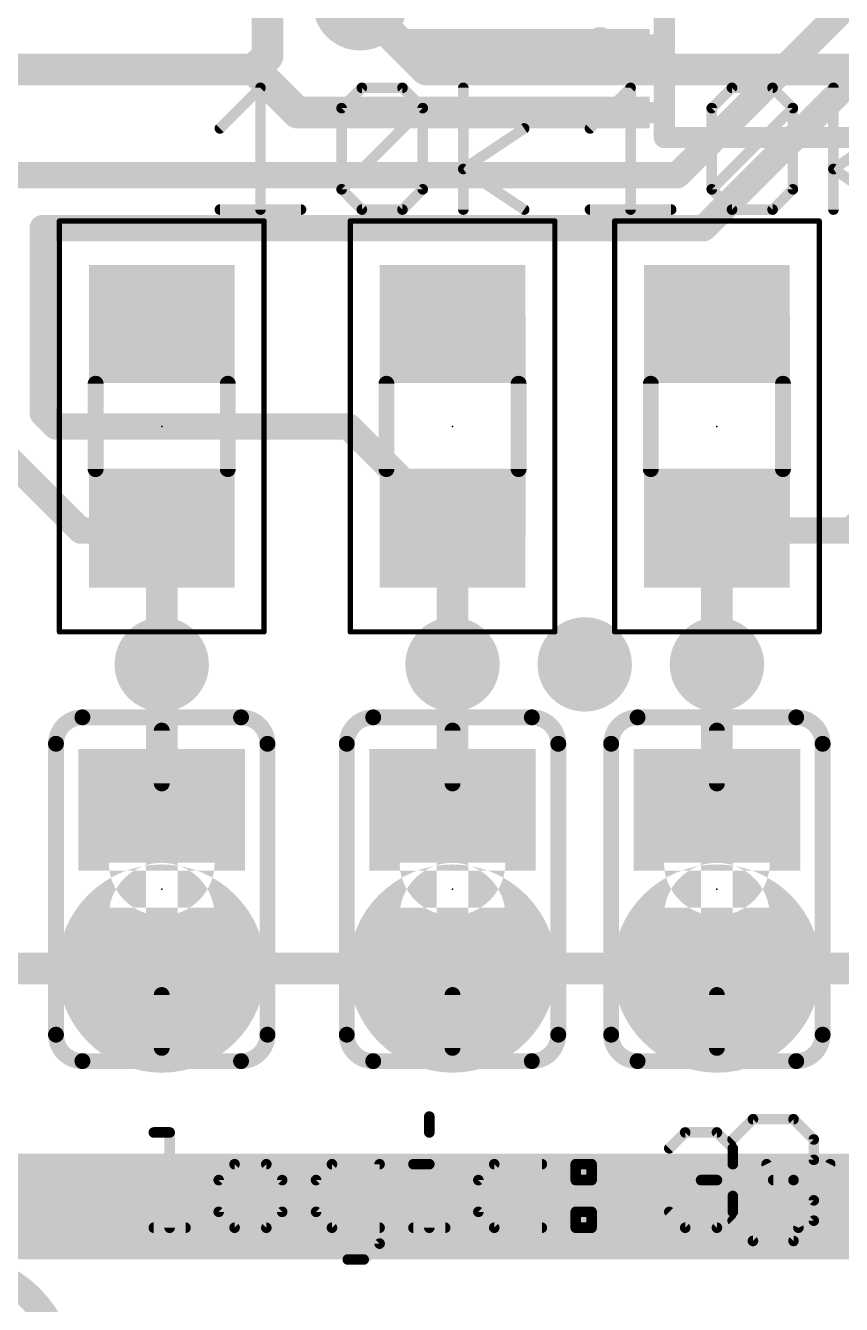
# Model space of a CAD drawing. Extents: x -1.6 to 71.4, y -0.2 to 53.9.
# Drawn here: x 26.38 to 34.22, y 6.93 to 19.22 of the extents above; entities that cross this region are included whole.
import ezdxf

# ---------------------------------------------------------------- set-up
doc = ezdxf.new("R2010")
doc.units = 0
for name, color, linetype in [('1', 12, 'CONTINUOUS'), ('16', 132, 'CONTINUOUS'), ('18', 110, 'CONTINUOUS'), ('21', 40, 'CONTINUOUS'), ('23', 53, 'CONTINUOUS'), ('27', 253, 'CONTINUOUS'), ('39', 12, 'CONTINUOUS'), ('51', 253, 'CONTINUOUS')]:
    doc.layers.add(name, color=color, linetype=linetype)

# ---------------------------------------------------------------- blocks, each defined once
blk = doc.blocks.new('RECT')
blk.add_solid([(-0.5, -0.5), (0.5, -0.5), (-0.5, 0.5), (0.5, 0.5)])
blk = doc.blocks.new('PIE')
at = {"const_width": 0.5}
blk.add_lwpolyline([(0, -0.25, 1), (0, 0.25, 1), (0, -0.25)], format="xyb", dxfattribs=at)
blk = doc.blocks.new('ROUNDV')
at = {"const_width": 0.5}
blk.add_lwpolyline([(0, -0.25, 1), (0, 0.25, 1), (0, -0.25)], format="xyb", dxfattribs=at)

msp = doc.modelspace()

# ---------------------------------------------------------------- linework, layer by layer
at = {"layer": '1'}
for points, const_width in [([(32.639, 17.78), (35.814, 20.955)], 0.254), ([(28.702, 20.701), (28.702, 18.923)], 0.3048), ([(32.893, 17.272), (35.941, 20.32)], 0.254), ([(29.591, 19.431), (29.991, 19.031)], 0.3048), ([(29.991, 19.031), (31.8802, 19.031)], 0.3048), ([(31.8992, 19.05), (31.8802, 19.031)], 0.3048), ([(28.702, 18.923), (28.575, 18.796)], 0.3048), ([(28.575, 18.796), (25.019, 18.796)], 0.3048), ([(28.575, 18.796), (28.99, 18.381)], 0.3048), ([(28.99, 18.381), (31.8802, 18.381)], 0.3048), ([(26.035, 17.78), (32.639, 17.78)], 0.254), ([(26.543, 15.494), (26.543, 17.272)], 0.254), ([(26.543, 17.272), (32.893, 17.272)], 0.254), ([(26.67, 15.367), (26.543, 15.494)], 0.254), ([(29.48, 15.367), (26.67, 15.367)], 0.254), ([(30.48, 14.367), (29.48, 15.367)], 0.254), ([(26.908, 14.367), (26.035, 15.24)], 0.254), ([(27.686, 14.367), (26.908, 14.367)], 0.254), ([(27.686, 14.367), (27.686, 13.081)], 0.3048), ([(30.48, 14.367), (30.48, 13.081)], 0.3048), ([(33.02, 14.367), (33.02, 13.081)], 0.3048), ([(33.02, 14.367), (34.306, 14.367)], 0.254), ([(34.306, 14.367), (34.417, 14.478)], 0.254), ([(27.686, 13.081), (27.686, 11.684)], 0.3048), ([(30.48, 13.081), (30.48, 11.684)], 0.3048), ([(33.02, 13.081), (33.02, 11.684)], 0.3048), ([(24.892, 10.16), (38.1, 10.16)], 0.3048), ([(30.48, 10.16), (27.686, 10.16)], 0.3048), ([(33.02, 10.16), (30.48, 10.16)], 0.3048), ([(35.56, 10.16), (33.02, 10.16)], 0.3048)]:
    msp.add_lwpolyline(points, dxfattribs=dict(at, const_width=const_width))
for points, const_width in [([(29.991, 19.1072, 1), (29.991, 18.9548)], 0.1524), ([(31.9531, 18.9961, 1), (31.8453, 19.1039)], 0.1524), ([(31.8802, 18.9548, 1), (31.8802, 19.1072)], 0.1524), ([(28.7559, 18.8691, 1), (28.6481, 18.9769)], 0.1524), ([(29.9371, 18.9771, 1), (30.0449, 19.0849)], 0.1524), ([(31.8263, 19.0849, 1), (31.9341, 18.9771)], 0.1524), ([(28.6289, 18.8499, 1), (28.5211, 18.7421)], 0.1524), ([(28.5211, 18.8499, 1), (28.6289, 18.7421)], 0.1524), ([(28.575, 18.7198, 1), (28.575, 18.8722)], 0.1524), ([(28.6258, 18.923, 1), (28.7782, 18.923)], 0.1524), ([(28.99, 18.4572, 1), (28.99, 18.3048)], 0.1524), ([(28.9361, 18.3271, 1), (29.0439, 18.4349)], 0.1524), ([(31.8802, 18.3048, 1), (31.8802, 18.4572)], 0.1524), ([(32.5941, 17.8249, 1), (32.6839, 17.7351)], 0.127), ([(32.639, 17.7165, 1), (32.639, 17.8435)], 0.127), ([(26.6065, 17.272, 1), (26.4795, 17.272)], 0.127), ([(26.543, 17.3355, 1), (26.543, 17.2085)], 0.127), ([(32.8481, 17.3169, 1), (32.9379, 17.2271)], 0.127), ([(32.893, 17.2085, 1), (32.893, 17.3355)], 0.127), ([(26.5879, 15.5389, 1), (26.4981, 15.4491)], 0.127), ([(26.4795, 15.494, 1), (26.6065, 15.494)], 0.127), ([(26.67, 15.4305, 1), (26.67, 15.3035)], 0.127), ([(29.5249, 15.4119, 1), (29.4351, 15.3221)], 0.127), ([(29.48, 15.3035, 1), (29.48, 15.4305)], 0.127), ([(26.6251, 15.3221, 1), (26.7149, 15.4119)], 0.127), ([(26.908, 14.4305, 1), (26.908, 14.3035)], 0.127), ([(27.7622, 14.367, 1), (27.6098, 14.367)], 0.1524), ([(27.686, 14.3035, 1), (27.686, 14.4305)], 0.127), ([(30.5562, 14.367, 1), (30.4038, 14.367)], 0.1524), ([(33.0962, 14.367, 1), (32.9438, 14.367)], 0.1524), ([(33.02, 14.4305, 1), (33.02, 14.3035)], 0.127), ([(26.8631, 14.3221, 1), (26.9529, 14.4119)], 0.127), ([(30.4351, 14.3221, 1), (30.5249, 14.4119)], 0.127), ([(34.2611, 14.4119, 1), (34.3509, 14.3221)], 0.127), ([(27.7622, 13.081, 1), (27.6098, 13.081)], 0.1524), ([(27.6098, 13.081, 1), (27.7622, 13.081)], 0.1524), ([(30.5562, 13.081, 1), (30.4038, 13.081)], 0.1524), ([(30.4038, 13.081, 1), (30.5562, 13.081)], 0.1524), ([(33.0962, 13.081, 1), (32.9438, 13.081)], 0.1524), ([(32.9438, 13.081, 1), (33.0962, 13.081)], 0.1524), ([(27.6098, 11.684, 1), (27.7622, 11.684)], 0.1524), ([(30.4038, 11.684, 1), (30.5562, 11.684)], 0.1524), ([(32.9438, 11.684, 1), (33.0962, 11.684)], 0.1524), ([(27.686, 10.2362, 1), (27.686, 10.0838)], 0.1524), ([(30.48, 10.2362, 1), (30.48, 10.0838)], 0.1524), ([(30.48, 10.0838, 1), (30.48, 10.2362)], 0.1524), ([(33.02, 10.2362, 1), (33.02, 10.0838)], 0.1524), ([(33.02, 10.0838, 1), (33.02, 10.2362)], 0.1524)]:
    msp.add_lwpolyline(points, format="xyb", dxfattribs=dict(at, const_width=const_width))
at = {"layer": '16'}
for points, const_width in [([(30.226, 18.796), (29.591, 19.431)], 0.3048), ([(36.576, 18.796), (30.226, 18.796)], 0.3048), ([(27.686, 10.16), (27.686, 13.081)], 0.3048), ([(30.48, 10.16), (30.48, 13.081)], 0.3048), ([(33.02, 10.16), (33.02, 13.081)], 0.3048), ([(23.114, 7.874), (45.085, 7.874)], 1.016)]:
    msp.add_lwpolyline(points, dxfattribs=dict(at, const_width=const_width))
at = {"layer": '16', "const_width": 0.1524}
for points in [[(30.226, 18.8722, 1), (30.226, 18.7198)], [(30.1721, 18.7421, 1), (30.2799, 18.8499)], [(27.7622, 13.081, 1), (27.6098, 13.081)], [(30.5562, 13.081, 1), (30.4038, 13.081)], [(33.0962, 13.081, 1), (32.9438, 13.081)], [(27.6098, 10.16, 1), (27.7622, 10.16)], [(30.4038, 10.16, 1), (30.5562, 10.16)], [(32.9438, 10.16, 1), (33.0962, 10.16)]]:
    msp.add_lwpolyline(points, format="xyb", dxfattribs=at)
at = {"layer": '21'}
for points, const_width in [([(37.0808, 18.1414), (32.5152, 18.1414)], 0.2032), ([(26.924, 12.573), (28.448, 12.573)], 0.1524), ([(29.718, 12.573), (31.242, 12.573)], 0.1524), ([(33.782, 12.573), (32.258, 12.573)], 0.1524), ([(26.67, 9.525), (26.67, 12.319)], 0.1524), ([(28.702, 12.319), (28.702, 9.525)], 0.1524), ([(29.464, 9.525), (29.464, 12.319)], 0.1524), ([(31.496, 12.319), (31.496, 9.525)], 0.1524), ([(32.004, 9.525), (32.004, 12.319)], 0.1524), ([(34.036, 12.319), (34.036, 9.525)], 0.1524), ([(26.924, 9.271), (28.448, 9.271)], 0.1524), ([(29.718, 9.271), (31.242, 9.271)], 0.1524), ([(33.782, 9.271), (32.258, 9.271)], 0.1524), ([(30.257, 8.7385), (30.257, 8.586)], 0.1016), ([(27.6098, 8.586), (27.7623, 8.586)], 0.1016), ([(27.7623, 8.586), (27.7623, 7.6708)], 0.1016), ([(32.5628, 8.4335), (32.7153, 8.586)], 0.1016), ([(32.7153, 8.586), (33.0204, 8.586)], 0.1016), ([(33.0204, 8.586), (33.1729, 8.4335)], 0.1016), ([(33.1729, 8.4335), (33.1729, 8.2809)], 0.1016), ([(28.386, 8.2809), (28.2335, 8.1284)], 0.1016), ([(28.6911, 8.2809), (28.386, 8.2809)], 0.1016), ([(28.8436, 8.1284), (28.6911, 8.2809)], 0.1016), ([(29.3215, 8.2809), (29.169, 8.1284)], 0.1016), ([(29.7791, 8.2809), (29.3215, 8.2809)], 0.1016), ([(29.7791, 7.5183), (29.7791, 8.2809)], 0.1016), ([(30.1045, 8.2809), (30.257, 8.2809)], 0.1016), ([(30.257, 8.2809), (30.257, 7.6708)], 0.1016), ([(30.8807, 8.2809), (30.7282, 8.1284)], 0.1016), ([(31.3383, 8.2809), (30.8807, 8.2809)], 0.1016), ([(31.6637, 8.2809), (31.8162, 8.2809)], 0.1016), ([(31.6637, 8.1284), (31.6637, 8.2809)], 0.1016), ([(31.8162, 8.2809), (31.8162, 8.1284)], 0.1016), ([(33.1729, 8.2809), (33.0204, 8.1284)], 0.1016), ([(33.4983, 8.2809), (33.8034, 7.6708)], 0.1016), ([(33.8034, 7.6708), (34.1084, 8.2809)], 0.1016), ([(28.2335, 8.1284), (28.2335, 7.8233)], 0.1016), ([(28.8436, 7.8233), (28.8436, 8.1284)], 0.1016), ([(29.169, 8.1284), (29.169, 7.8233)], 0.1016), ([(30.7282, 8.1284), (30.7282, 7.8233)], 0.1016), ([(31.8162, 8.1284), (31.6637, 8.1284)], 0.1016), ([(33.0204, 8.1284), (32.8679, 8.1284)], 0.1016), ([(33.0204, 8.1284), (33.1729, 7.9759)], 0.1016), ([(33.1729, 7.9759), (33.1729, 7.8233)], 0.1016), ([(28.2335, 7.8233), (28.386, 7.6708)], 0.1016), ([(28.6911, 7.6708), (28.8436, 7.8233)], 0.1016), ([(29.169, 7.8233), (29.3215, 7.6708)], 0.1016), ([(30.7282, 7.8233), (30.8807, 7.6708)], 0.1016), ([(31.6637, 7.8233), (31.8162, 7.8233)], 0.1016), ([(31.6637, 7.6708), (31.6637, 7.8233)], 0.1016), ([(31.8162, 7.8233), (31.8162, 7.6708)], 0.1016), ([(32.7153, 7.6708), (32.5628, 7.8233)], 0.1016), ([(33.1729, 7.8233), (33.0204, 7.6708)], 0.1016), ([(27.6098, 7.6708), (27.9149, 7.6708)], 0.1016), ([(28.386, 7.6708), (28.6911, 7.6708)], 0.1016), ([(29.3215, 7.6708), (29.7791, 7.6708)], 0.1016), ([(30.1045, 7.6708), (30.4096, 7.6708)], 0.1016), ([(30.8807, 7.6708), (31.3383, 7.6708)], 0.1016), ([(31.8162, 7.6708), (31.6637, 7.6708)], 0.1016), ([(33.0204, 7.6708), (32.7153, 7.6708)], 0.1016), ([(29.6266, 7.3657), (29.7791, 7.5183)], 0.1016), ([(29.4741, 7.3657), (29.6266, 7.3657)], 0.1016)]:
    msp.add_lwpolyline(points, dxfattribs=dict(at, const_width=const_width))
for points, const_width in [([(32.5152, 18.1922, 1), (32.5152, 18.0906)], 0.1016), ([(26.924, 12.573, 0.4142), (26.67, 12.319)], 0.1524), ([(26.924, 12.6111, 1), (26.924, 12.5349)], 0.0762), ([(26.924, 12.5349, 1), (26.924, 12.6111)], 0.0762), ([(28.702, 12.319, 0.4142), (28.448, 12.573)], 0.1524), ([(28.448, 12.6111, 1), (28.448, 12.5349)], 0.0762), ([(28.448, 12.5349, 1), (28.448, 12.6111)], 0.0762), ([(29.718, 12.573, 0.4142), (29.464, 12.319)], 0.1524), ([(29.718, 12.6111, 1), (29.718, 12.5349)], 0.0762), ([(29.718, 12.5349, 1), (29.718, 12.6111)], 0.0762), ([(31.496, 12.319, 0.4142), (31.242, 12.573)], 0.1524), ([(31.242, 12.6111, 1), (31.242, 12.5349)], 0.0762), ([(31.242, 12.5349, 1), (31.242, 12.6111)], 0.0762), ([(32.258, 12.573, 0.4142), (32.004, 12.319)], 0.1524), ([(32.258, 12.6111, 1), (32.258, 12.5349)], 0.0762), ([(32.258, 12.5349, 1), (32.258, 12.6111)], 0.0762), ([(34.036, 12.319, 0.4142), (33.782, 12.573)], 0.1524), ([(33.782, 12.6111, 1), (33.782, 12.5349)], 0.0762), ([(33.782, 12.5349, 1), (33.782, 12.6111)], 0.0762), ([(26.7081, 12.319, 1), (26.6319, 12.319)], 0.0762), ([(26.6319, 12.319, 1), (26.7081, 12.319)], 0.0762), ([(28.7401, 12.319, 1), (28.6639, 12.319)], 0.0762), ([(28.6639, 12.319, 1), (28.7401, 12.319)], 0.0762), ([(29.5021, 12.319, 1), (29.4259, 12.319)], 0.0762), ([(29.4259, 12.319, 1), (29.5021, 12.319)], 0.0762), ([(31.5341, 12.319, 1), (31.4579, 12.319)], 0.0762), ([(31.4579, 12.319, 1), (31.5341, 12.319)], 0.0762), ([(32.0421, 12.319, 1), (31.9659, 12.319)], 0.0762), ([(31.9659, 12.319, 1), (32.0421, 12.319)], 0.0762), ([(34.0741, 12.319, 1), (33.9979, 12.319)], 0.0762), ([(33.9979, 12.319, 1), (34.0741, 12.319)], 0.0762), ([(26.67, 9.525, 0.4142), (26.924, 9.271)], 0.1524), ([(26.7081, 9.525, 1), (26.6319, 9.525)], 0.0762), ([(28.448, 9.271, 0.4142), (28.702, 9.525)], 0.1524), ([(28.7401, 9.525, 1), (28.6639, 9.525)], 0.0762), ([(29.464, 9.525, 0.4142), (29.718, 9.271)], 0.1524), ([(29.5021, 9.525, 1), (29.4259, 9.525)], 0.0762), ([(31.242, 9.271, 0.4142), (31.496, 9.525)], 0.1524), ([(31.5341, 9.525, 1), (31.4579, 9.525)], 0.0762), ([(32.004, 9.525, 0.4142), (32.258, 9.271)], 0.1524), ([(32.0421, 9.525, 1), (31.9659, 9.525)], 0.0762), ([(33.782, 9.271, 0.4142), (34.036, 9.525)], 0.1524), ([(34.0741, 9.525, 1), (33.9979, 9.525)], 0.0762), ([(26.6319, 9.525, 1), (26.7081, 9.525)], 0.0762), ([(28.6639, 9.525, 1), (28.7401, 9.525)], 0.0762), ([(29.4259, 9.525, 1), (29.5021, 9.525)], 0.0762), ([(31.4579, 9.525, 1), (31.5341, 9.525)], 0.0762), ([(31.9659, 9.525, 1), (32.0421, 9.525)], 0.0762), ([(33.9979, 9.525, 1), (34.0741, 9.525)], 0.0762), ([(26.924, 9.3091, 1), (26.924, 9.2329)], 0.0762), ([(26.924, 9.2329, 1), (26.924, 9.3091)], 0.0762), ([(28.448, 9.3091, 1), (28.448, 9.2329)], 0.0762), ([(28.448, 9.2329, 1), (28.448, 9.3091)], 0.0762), ([(29.718, 9.3091, 1), (29.718, 9.2329)], 0.0762), ([(29.718, 9.2329, 1), (29.718, 9.3091)], 0.0762), ([(31.242, 9.3091, 1), (31.242, 9.2329)], 0.0762), ([(31.242, 9.2329, 1), (31.242, 9.3091)], 0.0762), ([(32.258, 9.3091, 1), (32.258, 9.2329)], 0.0762), ([(32.258, 9.2329, 1), (32.258, 9.3091)], 0.0762), ([(33.782, 9.3091, 1), (33.782, 9.2329)], 0.0762), ([(33.782, 9.2329, 1), (33.782, 9.3091)], 0.0762), ([(30.2824, 8.7385, 1), (30.2316, 8.7385)], 0.0508), ([(27.6098, 8.6114, 1), (27.6098, 8.5606)], 0.0508), ([(27.7877, 8.586, 1), (27.7369, 8.586)], 0.0508), ([(27.7623, 8.5606, 1), (27.7623, 8.6114)], 0.0508), ([(30.2316, 8.586, 1), (30.2824, 8.586)], 0.0508), ([(32.7153, 8.6114, 1), (32.7153, 8.5606)], 0.0508), ([(32.7333, 8.568, 1), (32.6974, 8.6039)], 0.0508), ([(33.0384, 8.6039, 1), (33.0024, 8.568)], 0.0508), ([(33.0204, 8.5606, 1), (33.0204, 8.6114)], 0.0508), ([(32.5448, 8.4514, 1), (32.5808, 8.4155)], 0.0508), ([(33.1983, 8.4335, 1), (33.1475, 8.4335)], 0.0508), ([(33.155, 8.4155, 1), (33.1909, 8.4514)], 0.0508), ([(28.386, 8.3063, 1), (28.386, 8.2555)], 0.0508), ([(28.404, 8.263, 1), (28.368, 8.2989)], 0.0508), ([(28.709, 8.2989, 1), (28.6731, 8.263)], 0.0508), ([(28.6911, 8.2555, 1), (28.6911, 8.3063)], 0.0508), ([(29.3215, 8.3063, 1), (29.3215, 8.2555)], 0.0508), ([(29.3395, 8.263, 1), (29.3036, 8.2989)], 0.0508), ([(29.8045, 8.2809, 1), (29.7537, 8.2809)], 0.0508), ([(29.7791, 8.2555, 1), (29.7791, 8.3063)], 0.0508), ([(30.1045, 8.3063, 1), (30.1045, 8.2555)], 0.0508), ([(30.2824, 8.2809, 1), (30.2316, 8.2809)], 0.0508), ([(30.257, 8.2555, 1), (30.257, 8.3063)], 0.0508), ([(30.8807, 8.3063, 1), (30.8807, 8.2555)], 0.0508), ([(30.8987, 8.263, 1), (30.8628, 8.2989)], 0.0508), ([(31.3383, 8.2555, 1), (31.3383, 8.3063)], 0.0508), ([(31.6637, 8.3063, 1), (31.6637, 8.2555)], 0.0508), ([(31.6891, 8.2809, 1), (31.6383, 8.2809)], 0.0508), ([(31.8416, 8.2809, 1), (31.7908, 8.2809)], 0.0508), ([(31.8162, 8.2555, 1), (31.8162, 8.3063)], 0.0508), ([(33.1475, 8.2809, 1), (33.1983, 8.2809)], 0.0508), ([(33.1909, 8.263, 1), (33.155, 8.2989)], 0.0508), ([(33.521, 8.2923, 1), (33.4756, 8.2696)], 0.0508), ([(34.1312, 8.2696, 1), (34.0857, 8.2923)], 0.0508), ([(28.2155, 8.1464, 1), (28.2514, 8.1104)], 0.0508), ([(28.2589, 8.1284, 1), (28.2081, 8.1284)], 0.0508), ([(28.869, 8.1284, 1), (28.8182, 8.1284)], 0.0508), ([(28.8256, 8.1104, 1), (28.8616, 8.1464)], 0.0508), ([(29.151, 8.1464, 1), (29.187, 8.1104)], 0.0508), ([(29.1944, 8.1284, 1), (29.1436, 8.1284)], 0.0508), ([(30.7102, 8.1464, 1), (30.7462, 8.1104)], 0.0508), ([(30.7536, 8.1284, 1), (30.7028, 8.1284)], 0.0508), ([(31.6637, 8.1538, 1), (31.6637, 8.103)], 0.0508), ([(31.6383, 8.1284, 1), (31.6891, 8.1284)], 0.0508), ([(31.7908, 8.1284, 1), (31.8416, 8.1284)], 0.0508), ([(31.8162, 8.103, 1), (31.8162, 8.1538)], 0.0508), ([(32.8679, 8.1538, 1), (32.8679, 8.103)], 0.0508), ([(33.0384, 8.1464, 1), (33.0024, 8.1104)], 0.0508), ([(33.0024, 8.1464, 1), (33.0384, 8.1104)], 0.0508), ([(33.0204, 8.103, 1), (33.0204, 8.1538)], 0.0508), ([(33.1983, 7.9759, 1), (33.1475, 7.9759)], 0.0508), ([(33.155, 7.9579, 1), (33.1909, 7.9938)], 0.0508), ([(28.2514, 7.8413, 1), (28.2155, 7.8054)], 0.0508), ([(28.8616, 7.8054, 1), (28.8256, 7.8413)], 0.0508), ([(29.187, 7.8413, 1), (29.151, 7.8054)], 0.0508), ([(30.7462, 7.8413, 1), (30.7102, 7.8054)], 0.0508), ([(31.6637, 7.8487, 1), (31.6637, 7.7979)], 0.0508), ([(31.6891, 7.8233, 1), (31.6383, 7.8233)], 0.0508), ([(31.8416, 7.8233, 1), (31.7908, 7.8233)], 0.0508), ([(31.8162, 7.7979, 1), (31.8162, 7.8487)], 0.0508), ([(32.5808, 7.8413, 1), (32.5448, 7.8054)], 0.0508), ([(33.1909, 7.8054, 1), (33.155, 7.8413)], 0.0508), ([(28.2081, 7.8233, 1), (28.2589, 7.8233)], 0.0508), ([(28.8182, 7.8233, 1), (28.869, 7.8233)], 0.0508), ([(29.1436, 7.8233, 1), (29.1944, 7.8233)], 0.0508), ([(30.7028, 7.8233, 1), (30.7536, 7.8233)], 0.0508), ([(33.1475, 7.8233, 1), (33.1983, 7.8233)], 0.0508), ([(27.6098, 7.6962, 1), (27.6098, 7.6454)], 0.0508), ([(27.7369, 7.6708, 1), (27.7877, 7.6708)], 0.0508), ([(27.9149, 7.6454, 1), (27.9149, 7.6962)], 0.0508), ([(28.386, 7.6962, 1), (28.386, 7.6454)], 0.0508), ([(28.368, 7.6528, 1), (28.404, 7.6888)], 0.0508), ([(28.6731, 7.6888, 1), (28.709, 7.6528)], 0.0508), ([(28.6911, 7.6454, 1), (28.6911, 7.6962)], 0.0508), ([(29.3215, 7.6962, 1), (29.3215, 7.6454)], 0.0508), ([(29.3036, 7.6528, 1), (29.3395, 7.6888)], 0.0508), ([(29.7791, 7.6454, 1), (29.7791, 7.6962)], 0.0508), ([(30.1045, 7.6962, 1), (30.1045, 7.6454)], 0.0508), ([(30.2316, 7.6708, 1), (30.2824, 7.6708)], 0.0508), ([(30.4096, 7.6454, 1), (30.4096, 7.6962)], 0.0508), ([(30.8807, 7.6962, 1), (30.8807, 7.6454)], 0.0508), ([(30.8628, 7.6528, 1), (30.8987, 7.6888)], 0.0508), ([(31.3383, 7.6454, 1), (31.3383, 7.6962)], 0.0508), ([(31.6637, 7.6962, 1), (31.6637, 7.6454)], 0.0508), ([(31.6383, 7.6708, 1), (31.6891, 7.6708)], 0.0508), ([(31.7908, 7.6708, 1), (31.8416, 7.6708)], 0.0508), ([(31.8162, 7.6454, 1), (31.8162, 7.6962)], 0.0508), ([(32.7153, 7.6962, 1), (32.7153, 7.6454)], 0.0508), ([(32.6974, 7.6528, 1), (32.7333, 7.6888)], 0.0508), ([(33.0024, 7.6888, 1), (33.0384, 7.6528)], 0.0508), ([(33.0204, 7.6454, 1), (33.0204, 7.6962)], 0.0508), ([(33.7807, 7.6822, 1), (33.8261, 7.6594)], 0.0508), ([(33.7807, 7.6594, 1), (33.8261, 7.6822)], 0.0508), ([(29.7537, 7.5183, 1), (29.8045, 7.5183)], 0.0508), ([(29.7971, 7.5003, 1), (29.7612, 7.5362)], 0.0508), ([(25.654, 5.1306, 1), (25.654, 7.3154, 1), (25.654, 5.1306)], 0.254), ([(29.4741, 7.3911, 1), (29.4741, 7.3403)], 0.0508), ([(29.6086, 7.3837, 1), (29.6445, 7.3478)], 0.0508), ([(29.6266, 7.3403, 1), (29.6266, 7.3911)], 0.0508)]:
    msp.add_lwpolyline(points, format="xyb", dxfattribs=dict(at, const_width=const_width))
at = {"layer": '23'}
for p in [(27.686, 15.367), (30.48, 15.367), (33.02, 15.367), (27.686, 10.922), (30.48, 10.922), (33.02, 10.922)]:
    msp.add_point(p, dxfattribs=at)
at = {"layer": '27', "const_width": 0.0508}
for points in [[(28.6526, 18.6012, 1), (28.6166, 18.6372)], [(29.6271, 18.6012, 1), (29.5911, 18.6372)], [(30.0169, 18.6372, 1), (29.9809, 18.6012)], [(32.2086, 18.6012, 1), (32.1726, 18.6372)], [(33.1831, 18.6012, 1), (33.1471, 18.6372)], [(33.5729, 18.6372, 1), (33.5369, 18.6012)], [(28.66, 18.6192, 1), (28.6092, 18.6192)], [(29.6091, 18.6446, 1), (29.6091, 18.5938)], [(29.9989, 18.5938, 1), (29.9989, 18.6446)], [(30.609, 18.6192, 1), (30.5582, 18.6192)], [(32.216, 18.6192, 1), (32.1652, 18.6192)], [(33.1651, 18.6446, 1), (33.1651, 18.5938)], [(33.5549, 18.5938, 1), (33.5549, 18.6446)], [(34.165, 18.6192, 1), (34.1142, 18.6192)], [(29.3962, 18.4423, 1), (29.4322, 18.4063)], [(29.4396, 18.4243, 1), (29.3888, 18.4243)], [(30.2192, 18.4243, 1), (30.1684, 18.4243)], [(30.2118, 18.4063, 1), (30.1758, 18.4423)], [(30.1758, 18.4063, 1), (30.2118, 18.4423)], [(32.9522, 18.4423, 1), (32.9882, 18.4063)], [(32.9956, 18.4243, 1), (32.9448, 18.4243)], [(33.7752, 18.4243, 1), (33.7244, 18.4243)], [(33.7678, 18.4063, 1), (33.7318, 18.4423)], [(33.7318, 18.4063, 1), (33.7678, 18.4423)], [(28.2268, 18.2474, 1), (28.2628, 18.2114)], [(31.1824, 18.2083, 1), (31.1542, 18.2505)], [(31.7828, 18.2474, 1), (31.8188, 18.2114)], [(30.5977, 17.8607, 1), (30.5695, 17.8185)], [(30.5695, 17.8607, 1), (30.5977, 17.8185)], [(34.1537, 17.8607, 1), (34.1255, 17.8185)], [(34.1255, 17.8607, 1), (34.1537, 17.8185)], [(29.4322, 17.6627, 1), (29.3962, 17.6267)], [(29.3962, 17.6627, 1), (29.4322, 17.6267)], [(30.2118, 17.6267, 1), (30.1758, 17.6627)], [(32.9882, 17.6627, 1), (32.9522, 17.6267)], [(32.9522, 17.6627, 1), (32.9882, 17.6267)], [(33.7678, 17.6267, 1), (33.7318, 17.6627)], [(29.3888, 17.6447, 1), (29.4396, 17.6447)], [(30.1684, 17.6447, 1), (30.2192, 17.6447)], [(32.9448, 17.6447, 1), (32.9956, 17.6447)], [(33.7244, 17.6447, 1), (33.7752, 17.6447)], [(28.2448, 17.4752, 1), (28.2448, 17.4244)], [(28.6092, 17.4498, 1), (28.66, 17.4498)], [(29.0244, 17.4244, 1), (29.0244, 17.4752)], [(29.6091, 17.4752, 1), (29.6091, 17.4244)], [(29.5911, 17.4318, 1), (29.6271, 17.4678)], [(29.9809, 17.4678, 1), (30.0169, 17.4318)], [(29.9989, 17.4244, 1), (29.9989, 17.4752)], [(30.5582, 17.4498, 1), (30.609, 17.4498)], [(31.1542, 17.4287, 1), (31.1824, 17.4709)], [(31.8008, 17.4752, 1), (31.8008, 17.4244)], [(32.1652, 17.4498, 1), (32.216, 17.4498)], [(32.5804, 17.4244, 1), (32.5804, 17.4752)], [(33.1651, 17.4752, 1), (33.1651, 17.4244)], [(33.1471, 17.4318, 1), (33.1831, 17.4678)], [(33.5369, 17.4678, 1), (33.5729, 17.4318)], [(33.5549, 17.4244, 1), (33.5549, 17.4752)], [(34.1142, 17.4498, 1), (34.165, 17.4498)]]:
    msp.add_lwpolyline(points, format="xyb", dxfattribs=at)
at = {"layer": '27', "const_width": 0.1016}
for points in [[(28.2448, 18.2294), (28.6346, 18.6192)], [(28.6346, 18.6192), (28.6346, 17.4498)], [(29.4142, 18.4243), (29.6091, 18.6192)], [(29.6091, 18.6192), (29.9989, 18.6192)], [(29.9989, 18.6192), (30.1938, 18.4243)], [(30.5836, 17.4498), (30.5836, 18.6192)], [(31.8008, 18.2294), (32.1906, 18.6192)], [(32.1906, 18.6192), (32.1906, 17.4498)], [(32.9702, 18.4243), (33.1651, 18.6192)], [(33.1651, 18.6192), (33.5549, 18.6192)], [(33.5549, 18.6192), (33.7498, 18.4243)], [(34.1396, 17.4498), (34.1396, 18.6192)], [(29.4142, 17.6447), (29.4142, 18.4243)], [(29.4142, 17.6447), (30.1938, 18.4243)], [(30.1938, 18.4243), (30.1938, 17.6447)], [(32.9702, 17.6447), (32.9702, 18.4243)], [(32.9702, 17.6447), (33.7498, 18.4243)], [(33.7498, 18.4243), (33.7498, 17.6447)], [(30.5836, 17.8396), (31.1683, 18.2294)], [(34.1396, 17.8396), (34.7243, 18.2294)], [(31.1683, 17.4498), (30.5836, 17.8396)], [(34.7243, 17.4498), (34.1396, 17.8396)], [(29.6091, 17.4498), (29.4142, 17.6447)], [(30.1938, 17.6447), (29.9989, 17.4498)], [(33.1651, 17.4498), (32.9702, 17.6447)], [(33.7498, 17.6447), (33.5549, 17.4498)], [(28.2448, 17.4498), (29.0244, 17.4498)], [(29.9989, 17.4498), (29.6091, 17.4498)], [(31.8008, 17.4498), (32.5804, 17.4498)], [(33.5549, 17.4498), (33.1651, 17.4498)]]:
    msp.add_lwpolyline(points, dxfattribs=at)
at = {"layer": '39', "const_width": 0.0508}
for points in [[(26.703, 13.394), (26.703, 17.34)], [(26.703, 17.34), (28.669, 17.34)], [(28.669, 17.34), (28.669, 13.394)], [(29.497, 13.394), (29.497, 17.34)], [(29.497, 17.34), (31.463, 17.34)], [(31.463, 17.34), (31.463, 13.394)], [(32.037, 13.394), (32.037, 17.34)], [(32.037, 17.34), (34.003, 17.34)], [(34.003, 17.34), (34.003, 13.394)], [(28.669, 13.394), (26.703, 13.394)], [(31.463, 13.394), (29.497, 13.394)], [(34.003, 13.394), (32.037, 13.394)]]:
    msp.add_lwpolyline(points, dxfattribs=at)
at = {"layer": '39', "const_width": 0.0254}
for points in [[(26.7157, 17.34, 1), (26.6903, 17.34)], [(26.703, 17.3527, 1), (26.703, 17.3273)], [(28.6817, 17.34, 1), (28.6563, 17.34)], [(28.669, 17.3273, 1), (28.669, 17.3527)], [(29.5097, 17.34, 1), (29.4843, 17.34)], [(29.497, 17.3527, 1), (29.497, 17.3273)], [(31.4757, 17.34, 1), (31.4503, 17.34)], [(31.463, 17.3273, 1), (31.463, 17.3527)], [(32.0497, 17.34, 1), (32.0243, 17.34)], [(32.037, 17.3527, 1), (32.037, 17.3273)], [(34.0157, 17.34, 1), (33.9903, 17.34)], [(34.003, 17.3273, 1), (34.003, 17.3527)], [(26.703, 13.4067, 1), (26.703, 13.3813)], [(26.6903, 13.394, 1), (26.7157, 13.394)], [(28.6563, 13.394, 1), (28.6817, 13.394)], [(28.669, 13.3813, 1), (28.669, 13.4067)], [(29.497, 13.4067, 1), (29.497, 13.3813)], [(29.4843, 13.394, 1), (29.5097, 13.394)], [(31.4503, 13.394, 1), (31.4757, 13.394)], [(31.463, 13.3813, 1), (31.463, 13.4067)], [(32.037, 13.4067, 1), (32.037, 13.3813)], [(32.0243, 13.394, 1), (32.0497, 13.394)], [(33.9903, 13.394, 1), (34.0157, 13.394)], [(34.003, 13.3813, 1), (34.003, 13.4067)]]:
    msp.add_lwpolyline(points, format="xyb", dxfattribs=at)
at = {"layer": '51'}
for points, const_width in [([(32.5152, 27.0706), (32.5152, 18.1414)], 0.2032), ([(27.051, 15.777), (27.051, 14.957)], 0.1524), ([(28.321, 15.777), (28.321, 14.957)], 0.1524), ([(29.845, 15.777), (29.845, 14.957)], 0.1524), ([(31.115, 15.777), (31.115, 14.957)], 0.1524), ([(32.385, 15.777), (32.385, 14.957)], 0.1524), ([(33.655, 15.777), (33.655, 14.957)], 0.1524), ([(27.686, 11.938), (27.686, 12.446)], 0.1524), ([(30.48, 11.938), (30.48, 12.446)], 0.1524), ([(33.02, 11.938), (33.02, 12.446)], 0.1524), ([(27.686, 9.906), (27.686, 9.398)], 0.1524), ([(30.48, 9.906), (30.48, 9.398)], 0.1524), ([(33.02, 9.906), (33.02, 9.398)], 0.1524), ([(33.1714, 8.5183), (33.3663, 8.7132)], 0.1016), ([(33.3663, 8.7132), (33.7561, 8.7132)], 0.1016), ([(33.7561, 8.7132), (33.951, 8.5183)], 0.1016), ([(33.951, 8.5183), (33.951, 8.3234)], 0.1016), ([(33.951, 8.3234), (33.7561, 8.1285)], 0.1016), ([(33.7561, 8.1285), (33.5612, 8.1285)], 0.1016), ([(33.7561, 8.1285), (33.951, 7.9336)], 0.1016), ([(33.951, 7.9336), (33.951, 7.7387)], 0.1016), ([(33.3663, 7.5438), (33.1714, 7.7387)], 0.1016), ([(33.951, 7.7387), (33.7561, 7.5438)], 0.1016), ([(33.7561, 7.5438), (33.3663, 7.5438)], 0.1016)]:
    msp.add_lwpolyline(points, dxfattribs=dict(at, const_width=const_width))
for points, const_width in [([(32.4644, 18.1414, 1), (32.566, 18.1414)], 0.1016), ([(27.0891, 15.777, 1), (27.0129, 15.777)], 0.0762), ([(28.3591, 15.777, 1), (28.2829, 15.777)], 0.0762), ([(29.8831, 15.777, 1), (29.8069, 15.777)], 0.0762), ([(31.1531, 15.777, 1), (31.0769, 15.777)], 0.0762), ([(32.4231, 15.777, 1), (32.3469, 15.777)], 0.0762), ([(33.6931, 15.777, 1), (33.6169, 15.777)], 0.0762), ([(27.0129, 14.957, 1), (27.0891, 14.957)], 0.0762), ([(28.2829, 14.957, 1), (28.3591, 14.957)], 0.0762), ([(29.8069, 14.957, 1), (29.8831, 14.957)], 0.0762), ([(31.0769, 14.957, 1), (31.1531, 14.957)], 0.0762), ([(32.3469, 14.957, 1), (32.4231, 14.957)], 0.0762), ([(33.6169, 14.957, 1), (33.6931, 14.957)], 0.0762), ([(27.7241, 12.446, 1), (27.6479, 12.446)], 0.0762), ([(30.5181, 12.446, 1), (30.4419, 12.446)], 0.0762), ([(33.0581, 12.446, 1), (32.9819, 12.446)], 0.0762), ([(27.813, 11.176, 1), (27.559, 11.176)], 1.27), ([(27.6479, 11.938, 1), (27.7241, 11.938)], 0.0762), ([(30.607, 11.176, 1), (30.353, 11.176)], 1.27), ([(30.4419, 11.938, 1), (30.5181, 11.938)], 0.0762), ([(33.147, 11.176, 1), (32.893, 11.176)], 1.27), ([(32.9819, 11.938, 1), (33.0581, 11.938)], 0.0762), ([(27.559, 10.668, 1), (27.813, 10.668)], 1.27), ([(30.353, 10.668, 1), (30.607, 10.668)], 1.27), ([(32.893, 10.668, 1), (33.147, 10.668)], 1.27), ([(27.7241, 9.906, 1), (27.6479, 9.906)], 0.0762), ([(30.5181, 9.906, 1), (30.4419, 9.906)], 0.0762), ([(33.0581, 9.906, 1), (32.9819, 9.906)], 0.0762), ([(27.6479, 9.398, 1), (27.7241, 9.398)], 0.0762), ([(30.4419, 9.398, 1), (30.5181, 9.398)], 0.0762), ([(32.9819, 9.398, 1), (33.0581, 9.398)], 0.0762), ([(33.3663, 8.7386, 1), (33.3663, 8.6878)], 0.0508), ([(33.3843, 8.6952, 1), (33.3483, 8.7312)], 0.0508), ([(33.7741, 8.7312, 1), (33.7381, 8.6952)], 0.0508), ([(33.7561, 8.6878, 1), (33.7561, 8.7386)], 0.0508), ([(33.1534, 8.5363, 1), (33.1894, 8.5003)], 0.0508), ([(33.9764, 8.5183, 1), (33.9256, 8.5183)], 0.0508), ([(33.933, 8.5003, 1), (33.969, 8.5363)], 0.0508), ([(33.969, 8.3054, 1), (33.933, 8.3414)], 0.0508), ([(33.9256, 8.3234, 1), (33.9764, 8.3234)], 0.0508), ([(33.5612, 8.1539, 1), (33.5612, 8.1031)], 0.0508), ([(33.7741, 8.1465, 1), (33.7381, 8.1105)], 0.0508), ([(33.7381, 8.1465, 1), (33.7741, 8.1105)], 0.0508), ([(33.7561, 8.1031, 1), (33.7561, 8.1539)], 0.0508), ([(33.9764, 7.9336, 1), (33.9256, 7.9336)], 0.0508), ([(33.933, 7.9156, 1), (33.969, 7.9516)], 0.0508), ([(33.1894, 7.7567, 1), (33.1534, 7.7207)], 0.0508), ([(33.9256, 7.7387, 1), (33.9764, 7.7387)], 0.0508), ([(33.969, 7.7207, 1), (33.933, 7.7567)], 0.0508), ([(33.3663, 7.5692, 1), (33.3663, 7.5184)], 0.0508), ([(33.3483, 7.5258, 1), (33.3843, 7.5618)], 0.0508), ([(33.7381, 7.5618, 1), (33.7741, 7.5258)], 0.0508), ([(33.7561, 7.5184, 1), (33.7561, 7.5692)], 0.0508)]:
    msp.add_lwpolyline(points, format="xyb", dxfattribs=dict(at, const_width=const_width))

# ---------------------------------------------------------------- block references
at = {"layer": '1'}
for p, xscale, yscale, rotation in [((31.8802, 19.031), 0.3048, 0.9906, 90), ((31.8802, 18.381), 0.3048, 0.9906, 90), ((27.686, 16.367), 1.1, 1.4, 270), ((30.48, 16.367), 1.1, 1.4, 270), ((33.02, 16.367), 1.1, 1.4, 270), ((27.686, 14.367), 1.1, 1.4, 270), ((30.48, 14.367), 1.1, 1.4, 270), ((33.02, 14.367), 1.1, 1.4, 270), ((27.686, 11.684), 1.1684, 1.6002, 270), ((30.48, 11.684), 1.1684, 1.6002, 270), ((33.02, 11.684), 1.1684, 1.6002, 90), ((27.686, 10.16), 1.1684, 1.6002, 270), ((30.48, 10.16), 1.1684, 1.6002, 270), ((33.02, 10.16), 1.1684, 1.6002, 90)]:
    msp.add_blockref('RECT', p, dxfattribs=dict(at, xscale=xscale, yscale=yscale, rotation=rotation))
at = {"layer": '16', "xscale": 2, "yscale": 2}
for p in [(27.686, 10.16), (30.48, 10.16), (33.02, 10.16)]:
    msp.add_blockref('PIE', p, dxfattribs=at)
at = {"layer": '18', "xscale": 0.9064, "yscale": 0.9064}
for p in [(29.591, 19.431), (29.591, 19.431), (27.686, 13.081), (27.686, 13.081), (30.48, 13.081), (30.48, 13.081), (31.75, 13.081), (31.75, 13.081), (33.02, 13.081), (33.02, 13.081)]:
    msp.add_blockref('ROUNDV', p, dxfattribs=at)
at = {"layer": '21', "xscale": 0.65, "yscale": 1.4, "rotation": 270}
for p in [(27.6875, 16.1088), (30.4815, 16.1088), (33.0215, 16.1088), (27.6875, 14.6356), (30.4815, 14.6356), (33.0215, 14.6356)]:
    msp.add_blockref('RECT', p, dxfattribs=at)
at = {"layer": '51', "xscale": 0.2032, "yscale": 0.8382, "rotation": 90}
for p in [(32.0961, 19.031), (32.0961, 18.381)]:
    msp.add_blockref('RECT', p, dxfattribs=at)

doc.saveas('drawing.dxf')
